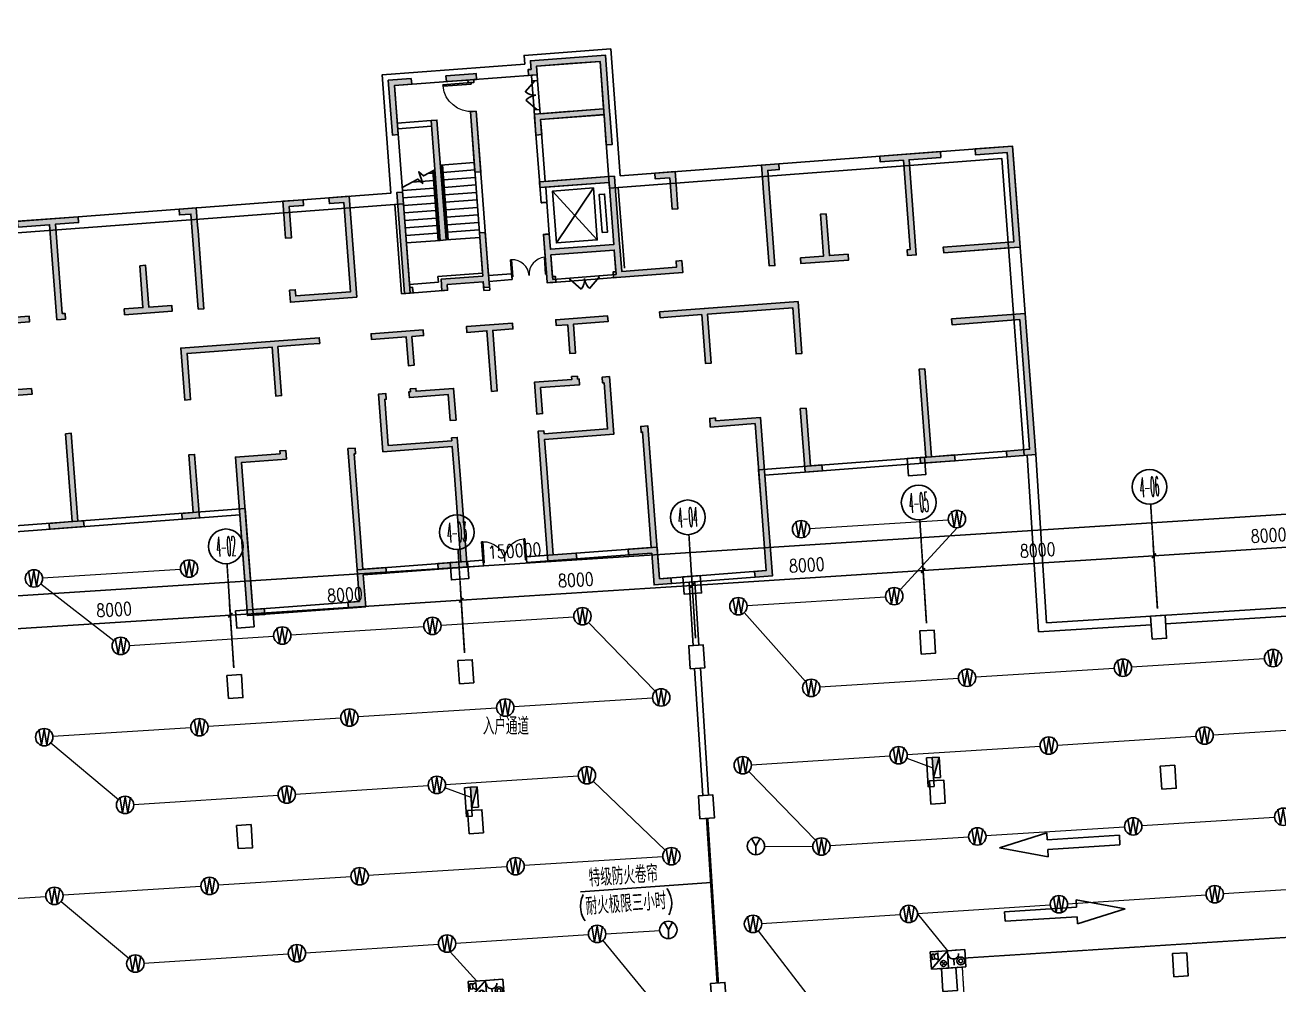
# Model space of a CAD drawing. Extents: x -781653 to 929899, y -292639 to -18670.
# Drawn here: x -137825 to -94473, y -136896 to -103695 of the extents above; entities that cross this region are included whole.
import ezdxf
from ezdxf.enums import TextEntityAlignment as Align

# ---------------------------------------------------------------- set-up
doc = ezdxf.new("R2010")
doc.units = 0
doc.header["$LTSCALE"] = 10
doc.header["$MEASUREMENT"] = 0
for name, pattern in [('ACAD_ISO11W100', [33.5, 12, -3, 12, -3, 0.5, -3]), ('BORDER', [1.75, 0.5, -0.25, 0.5, -0.25, 0, -0.25]), ('CENTER', [2, 1.25, -0.25, 0.25, -0.25]), ('DASH', [0.35, 0.25, -0.1])]:
    doc.linetypes.add(name, pattern=pattern)
doc.layers.get('0').update_dxf_attribs({"linetype": 'CONTINUOUS'})
doc.layers.get('Defpoints').update_dxf_attribs({"linetype": 'CONTINUOUS'})
for name, color, linetype in [('AXIS', 3, 'CONTINUOUS'), ('AXIS_TEXT', 7, 'CONTINUOUS'), ('COLU', 1, 'CONTINUOUS'), ('DIM_SYMB', 3, 'CONTINUOUS'), ('DOTE', 8, 'CENTER'), ('HT-TEXT', 7, 'CONTINUOUS'), ('JPS-X', 1, 'BORDER'), ('JPS-XHS', 7, 'CONTINUOUS'), ('PUB_DIM', 3, 'CONTINUOUS'), ('Q', 7, 'CONTINUOUS'), ('Q-200填充', 252, 'CONTINUOUS'), ('RD-equip', 3, 'CONTINUOUS'), ('STAIR', 9, 'CONTINUOUS'), ('STAIRS', 9, 'CONTINUOUS'), ('TEXT', 7, 'CONTINUOUS'), ('wall', 8, 'CONTINUOUS'), ('WINDOW', 4, 'CONTINUOUS'), ('消防加墙', 2, 'CONTINUOUS'), ('结构墙', 7, 'CONTINUOUS'), ('行车方向', 4, 'CONTINUOUS'), ('行车线', 207, 'CONTINUOUS')]:
    doc.layers.add(name, color=color, linetype=linetype)
doc.layers.add('RD-line', color=2, linetype='CONTINUOUS', lineweight=0)
doc.layers.get('DOTE').off()
doc.styles.add('_TCH_AXIS', font='COMPLEX', dxfattribs={"bigfont": 'GBCBIG'})
doc.styles.add('COMPLEX', font='COMPLEX')
doc.styles.add('DIM_FONT', font='SIMPLEX', dxfattribs={"width": 0.8, "bigfont": 'HZTXT'})
doc.styles.add('FS1', font='txt4', dxfattribs={"width": 0.8, "bigfont": 'fstxt'})
doc.styles.add('FS2', font='tjromans.shx', dxfattribs={"width": 0.8, "bigfont": 'tjhztxt.shx'})
doc.styles.get("Standard").update_dxf_attribs({"font": 'GBENOR', "bigfont": 'GBCBIG'})
doc.dimstyles.new('DIMN300', dxfattribs={"dimscale": 3, "dimtxt": 300, "dimasz": 100, "dimexe": 250, "dimexo": 300, "dimgap": 150, "dimtad": 1, "dimdec": 0, "dimzin": 0, "dimdsep": 46, "dimtxsty": 'DIM_FONT', "dimblk": 'ARCHTICK', "dimcen": 0.09, "dimclrt": 7, "dimazin": 2, "dimtfac": 1, "dimtdec": 0, "dimtix": 1, "dimtmove": 2, "dimatfit": 3, "dimfxl": 0, "dimtolj": 1, "dimtzin": 0, "dimarcsym": 0})

# ---------------------------------------------------------------- blocks, each defined once
blk = doc.blocks.new('A$C15C201CF')
at = {"color": 8, "extrusion": (0, 0, -1)}
for p, q in [((17525, 19255), (17525, 19305)), ((18500, 19305), (17525, 19305)), ((18500, 19255), (17525, 19255)), ((18500, 19305), (18500, 19255)), ((21400, 12255), (21754, 11901)), ((22400, 12255), (22046, 11901))]:
    blk.add_line(p, q, dxfattribs=at)
at = {"color": 8}
for p, q in [((20700, 19205), (20346, 18851)), ((20700, 18205), (20346, 18558)), ((19400, 12505), (19400, 13090)), ((19430, 13090), (19400, 13090)), ((19430, 12505), (19430, 13090)), ((20570, 12505), (20570, 13090)), ((20570, 13090), (20600, 13090)), ((20600, 12505), (20600, 13090)), ((19400, 12505), (19430, 12505)), ((20600, 12505), (20570, 12505))]:
    blk.add_line(p, q, dxfattribs=at)
at = {"color": 8, "lineweight": 13, "extrusion": (0, 0, -1)}
blk.add_arc((-18500, 19280), 975, 270, 358.5307, dxfattribs=at)
at = {"color": 8}
for centre, start, end in [((20700, 19205), 225, 270), ((20700, 18205), 90, 135)]:
    blk.add_arc(centre, 500, start, end, dxfattribs=at)
at = {"color": 8, "lineweight": 13}
for centre, start, end in [((19415, 12505), 0, 88.5307), ((20585, 12505), 91.4693, 180)]:
    blk.add_arc(centre, 585, start, end, dxfattribs=at)
at = {"color": 8, "extrusion": (0, 0, -1)}
for centre, start, end in [((-21400, 12255), 180, 225), ((-22400, 12255), 315, 0)]:
    blk.add_arc(centre, 500, start, end, dxfattribs=at)
at = {"layer": 'DIM_SYMB', "color": 8}
for points in [[(17835, 16545, 0, 0, 0), (17835, 14245, 80, 0, 0), (17835, 13945, 0, 0, 0)], [(16415, 13945, 0, 0, 0), (16415, 14945, 80, 0, 0), (16415, 15245, 0, 0, 0)]]:
    blk.add_lwpolyline(points, format="xyseb", dxfattribs=at)
blk.add_lwpolyline([(15850, 15863), (16412, 16117), (16568, 15957), (16462, 16370), (16617, 16210), (17025, 16394)], dxfattribs=at)
at = {"layer": 'STAIR', "color": 8}
for p, q in [((18400, 16545), (17225, 16545)), ((17255, 16545), (17255, 13945)), ((17295, 16545), (17295, 13945)), ((16484, 16285), (16545, 16285)), ((16782, 16285), (16955, 16285)), ((16955, 16363), (16955, 13945)), ((16995, 16381), (16995, 13945)), ((16995, 16285), (17025, 16285)), ((17255, 16285), (17225, 16285)), ((18400, 16285), (17295, 16285)), ((15850, 15765), (16955, 15765)), ((16207, 16025), (16955, 16025)), ((16995, 16025), (17025, 16025)), ((16995, 15765), (17025, 15765)), ((17255, 16025), (17225, 16025)), ((17255, 15765), (17225, 15765)), ((18400, 16025), (17295, 16025)), ((18400, 15765), (17295, 15765)), ((15850, 15505), (16955, 15505)), ((15850, 15245), (16955, 15245)), ((16995, 15505), (17025, 15505)), ((16995, 15245), (17025, 15245)), ((17255, 15505), (17225, 15505)), ((17255, 15245), (17225, 15245)), ((18400, 15505), (17295, 15505)), ((18400, 15245), (17295, 15245)), ((15850, 14985), (16955, 14985)), ((16995, 14985), (17025, 14985)), ((17255, 14985), (17225, 14985)), ((18400, 14985), (17295, 14985)), ((15850, 14725), (16955, 14725)), ((15850, 14465), (16955, 14465)), ((16995, 14725), (17025, 14725)), ((16995, 14465), (17025, 14465)), ((17255, 14725), (17225, 14725)), ((17255, 14465), (17225, 14465)), ((18400, 14725), (17295, 14725)), ((18400, 14465), (17295, 14465)), ((15850, 14205), (16955, 14205)), ((15850, 13945), (17025, 13945)), ((16995, 14205), (17025, 14205)), ((17255, 14205), (17225, 14205)), ((18400, 13945), (17225, 13945)), ((18400, 14205), (17295, 14205))]:
    blk.add_line(p, q, dxfattribs=at)
at = {"layer": 'STAIRS', "color": 8}
blk.add_line((20800, 14980), (20800, 13880), dxfattribs=at)
for points in [[(22442, 15355), (22442, 13555), (21026, 13555), (21026, 15355), (22442, 13555)], [(22628, 13795), (22628, 15115), (22814, 15115), (22814, 13795)]]:
    blk.add_lwpolyline(points, close=True, dxfattribs=at)
blk.add_lwpolyline([(21026, 15355), (22442, 15355), (21026, 13555)], dxfattribs=at)
at = {"layer": 'wall', "color": 8}
for p, q in [((18400, 19405), (18400, 19305)), ((18400, 19305), (18600, 19305)), ((18600, 19305), (18600, 19405)), ((20600, 19405), (20600, 19205)), ((20600, 19205), (20800, 19205)), ((20800, 19205), (20800, 19405)), ((18600, 18305), (18400, 18305)), ((18400, 18305), (18400, 12705)), ((18600, 12605), (18600, 18305)), ((17025, 18105), (15850, 18105)), ((17025, 17905), (15850, 17905)), ((17025, 18105), (17025, 13945)), ((17225, 18105), (17025, 18105)), ((17225, 18105), (17225, 13945)), ((20800, 18205), (20600, 18205)), ((20600, 18205), (20600, 17955)), ((20600, 17955), (20600, 15605)), ((20647, 18089), (20647, 18089)), ((20753, 17920), (20753, 17920)), ((20800, 18055), (20800, 18205)), ((20800, 18055), (23000, 18055)), ((20800, 17855), (23000, 17855)), ((20800, 17855), (20800, 15705)), ((20800, 15705), (23000, 15705)), ((15550, 15305), (15550, 12205)), ((15850, 15605), (15850, 12205)), ((20600, 15605), (20600, 14980)), ((20800, 15505), (23000, 15505)), ((20800, 14980), (20800, 15505)), ((23000, 15505), (23000, 13355)), ((23300, 15305), (23300, 13255)), ((20600, 14980), (20800, 14980)), ((17225, 13945), (17025, 13945)), ((20800, 13880), (20600, 13880)), ((20600, 13880), (20600, 13255)), ((20800, 13355), (20800, 13880)), ((20600, 13255), (20600, 12605)), ((20800, 13355), (23000, 13355)), ((20800, 13155), (23000, 13155)), ((20800, 13155), (20800, 12505)), ((23000, 13155), (23000, 12305)), ((23300, 13255), (23300, 12505)), ((16850, 12505), (16850, 12705)), ((16850, 12705), (18400, 12705)), ((19400, 12605), (18600, 12605)), ((19400, 12405), (19400, 12605)), ((20600, 12405), (20600, 12605)), ((15850, 12205), (15550, 12205)), ((15850, 12505), (16850, 12505)), ((15850, 12205), (17150, 12205)), ((17150, 12205), (17150, 12405)), ((17150, 12405), (18400, 12405)), ((18400, 12405), (18400, 12105)), ((18600, 12405), (18600, 12105)), ((18600, 12405), (19400, 12405)), ((20600, 12405), (20600, 12205)), ((20600, 12205), (21400, 12205)), ((20800, 12505), (20800, 12305)), ((21400, 12305), (20800, 12305)), ((21400, 12205), (21400, 12305)), ((23000, 12305), (22400, 12305)), ((22400, 12305), (22400, 12205)), ((22400, 12205), (23100, 12205)), ((36600, 12205), (34350, 12205)), ((18600, 12105), (18400, 12105))]:
    blk.add_line(p, q, dxfattribs=at)
blk.add_lwpolyline([(15650, 19605), (15650, 19605)], dxfattribs=at)
at = {"layer": 'WINDOW', "color": 8}
for p, q in [((20600, 18205), (20600, 19205)), ((20800, 19205), (20800, 18205)), ((21400, 12305), (22400, 12305)), ((22400, 12205), (21400, 12205))]:
    blk.add_line(p, q, dxfattribs=at)
at = {"layer": 'WINDOW', "color": 8, "linetype": 'DASH'}
for p, q in [((20800, 14980), (20600, 14980)), ((20600, 13880), (20800, 13880))]:
    blk.add_line(p, q, dxfattribs=at)
blk = doc.blocks.new('JG003')
at = {"layer": 'Q-200填充'}
h = blk.add_hatch(color=256, dxfattribs=at)
h.paths.add_polyline_path([(23000, -3300), (22900, -3300), (22900, -3500), (23000, -3500), (25300, -3500), (25300, -3085), (25100, -3085), (25100, -3300), (23200, -3300), (23200, -2450), (23200, -2350), (23200, -200), (23200, -200), (23200, 0), (23000, 0), (23000, 0), (20600, 0), (20600, -200), (23000, -200), (23000, -2350), (20800, -2350), (20800, -1825), (20600, -1825), (20600, -3300), (20600, -3300), (20600, -3500), (20700, -3500), (20800, -3500), (20900, -3500), (20900, -3300), (20800, -3300), (20800, -2550), (23000, -2550)])
h.paths.add_polyline_path([(17650, 3900), (17650, 3700), (18400, 3700), (18400, 3600), (18600, 3600), (18600, 3700), (18700, 3700), (18700, 3900), (18600, 3900)])
h.paths.add_polyline_path([(20800, 4000), (20800, 3700), (20600, 3700), (20500, 3700), (20500, 3900), (20600, 3900), (20600, 4000), (20600, 4000), (20600, 4200), (23200, 4200), (23200, 2250), (23200, 2150), (23200, 1100), (23000, 1100), (23000, 2150), (20800, 2150), (20800, 1625), (20600, 1625), (20600, 2350), (21750, 2350), (21950, 2350), (21950, 2350), (23000, 2350), (23000, 4000), (21950, 4000)])
h.paths.add_polyline_path([(25950, -4800), (29200, -4800), (29200, -6600), (29000, -6600), (29000, -5000), (26050, -5000), (26050, -6700), (25850, -6700), (25850, -5000), (24800, -5000), (24400, -5000), (24400, -4800)])
h.paths.add_polyline_path([(21200, -5000), (20800, -5000), (20800, -4800), (22600, -4800), (22600, -5000), (21400, -5000), (21400, -6000), (21200, -6000)])
h.paths.add_polyline_path([(11050, -4800), (7800, -4800), (7800, -6600), (8000, -6600), (8000, -5000), (10950, -5000), (10950, -6700), (11150, -6700), (11150, -5000), (12200, -5000), (12600, -5000), (12600, -4800)])
h.paths.add_polyline_path([(9600, -11800), (9600, -14000), (10000, -14000), (10000, -14200), (9400, -14200), (9400, -11800), (9400, -8700), (10950, -8700), (10950, -8600), (11150, -8600), (11150, -8900), (9600, -8900)])
h.paths.add_polyline_path([(13300, -14000), (12900, -14000), (12900, -14200), (13500, -14200), (13500, -13100), (14300, -13100), (14300, -12900), (13500, -12900), (13500, -11800), (13500, -8900), (13550, -8900), (13550, -8700), (13300, -8700), (13300, -11800)])
h.paths.add_polyline_path([(16900, -12900), (16100, -12900), (16100, -13100), (17100, -13100), (17100, -9900), (17100, -8600), (16900, -8600), (16900, -8700), (14700, -8700), (14700, -7100), (14750, -7100), (14750, -6900), (14500, -6900), (14500, -8900), (16900, -8900), (16900, -9900)])
h.paths.add_polyline_path([(27400, -11800), (27400, -14000), (27000, -14000), (27000, -14200), (27600, -14200), (27600, -11800), (27600, -8700), (26050, -8700), (26050, -8600), (25850, -8600), (25850, -8900), (27400, -8900)])
h.paths.add_polyline_path([(34450, -5800), (34450, -6000), (36800, -6000), (36800, -10500), (36000, -10500), (36000, -10700), (37000, -10700), (37000, -5800)])
h.paths.add_polyline_path([(35700, 0), (35700, -200), (36800, -200), (36800, -1650), (36800, -3300), (34350, -3300), (34350, -3500), (36800, -3500), (37000, -3500), (37000, -1650), (37000, 0)])
h.paths.add_polyline_path([(2550, -5800), (2550, -6000), (200, -6000), (200, -10500), (1000, -10500), (1000, -10700), (0, -10700), (0, -5800)])
h.paths.add_polyline_path([(17150, -3300), (17150, -3500), (16950, -3500), (16950, -3100), (18400, -3100), (18400, -1600), (18600, -1600), (18600, -3500), (18400, -3500), (18400, -3300)])
h.paths.add_polyline_path([(17025, 2400), (17225, 2400), (17225, -1760), (17025, -1760)])
h.paths.add_polyline_path([(2500, 0), (2500, -200), (3600, -200), (3600, -3500), (3900, -3500), (3900, -3300), (3800, -3300), (3800, -200), (4600, -200), (4600, 0)])
h.paths.add_polyline_path([(3600, -7450), (3800, -7450), (3800, -10500), (4000, -10500), (4000, -10700), (2800, -10700), (2800, -10500), (3600, -10500)])
h.paths.add_polyline_path([(34500, 0), (34500, -200), (33400, -200), (33400, -3500), (33100, -3500), (33100, -3300), (33200, -3300), (33200, -200), (32400, -200), (32400, 0)])
h.paths.add_polyline_path([(33400, -7450), (33200, -7450), (33200, -10500), (33000, -10500), (33000, -10700), (34200, -10700), (34200, -10500), (33400, -10500)])
h.paths.add_polyline_path([(6600, -1850), (6800, -1850), (6800, -3300), (7600, -3300), (7600, -3500), (5950, -3500), (5950, -3300), (6600, -3300)])
h.paths.add_polyline_path([(8100, 0), (8700, 0), (8700, -600), (8700, -800), (8700, -3500), (8500, -3500), (8500, -200), (8100, -200)])
h.paths.add_polyline_path([(11700, -600), (11700, -600), (11700, 0), (12400, 0), (12400, -200), (11900, -200), (11900, -1285), (11700, -1285), (11700, -800)], flags=17)
h.paths.add_polyline_path([(13300, 0), (14000, 0), (14000, -3500), (11700, -3500), (11700, -3085), (11900, -3085), (11900, -3300), (13800, -3300), (13800, -200), (13300, -200)])
h.paths.add_polyline_path([(7800, -10500), (7400, -10500), (7400, -10700), (8000, -10700), (8000, -8500), (7800, -8500)])
h.paths.add_polyline_path([(15800, -5000), (16200, -5000), (16200, -4800), (14400, -4800), (14400, -5000), (15600, -5000), (15600, -6000), (15800, -6000)])
h.paths.add_polyline_path([(15600, -6800), (15800, -6800), (15800, -6900), (17100, -6900), (17100, -8000), (16900, -8000), (16900, -7100), (15550, -7100), (15550, -6900), (15600, -6900)])
h.paths.add_polyline_path([(30400, -1850), (30200, -1850), (30200, -3300), (29400, -3300), (29400, -3500), (31050, -3500), (31050, -3300), (30400, -3300)])
h.paths.add_polyline_path([(28900, 0), (28300, 0), (28300, -600), (28300, -800), (28300, -3500), (28500, -3500), (28500, -200), (28900, -200)])
h.paths.add_polyline_path([(25300, -600), (25300, 0), (24600, 0), (24600, -200), (25100, -200), (25100, -1285), (25300, -1285), (25300, -800)], flags=17)
h.paths.add_polyline_path([(29200, -10500), (29600, -10500), (29600, -10700), (29000, -10700), (29000, -8500), (29200, -8500)])
h.paths.add_polyline_path([(23700, -14000), (24100, -14000), (24100, -14200), (23500, -14200), (23500, -13100), (22700, -13100), (22700, -12900), (23500, -12900), (23500, -11800), (23500, -8900), (23450, -8900), (23450, -8700), (23700, -8700), (23700, -11800)])
h.paths.add_polyline_path([(20100, -12900), (20900, -12900), (20900, -13100), (19900, -13100), (19900, -9900), (19900, -8600), (20100, -8600), (20100, -8700), (22300, -8700), (22300, -7100), (22250, -7100), (22250, -6900), (22500, -6900), (22500, -8900), (20100, -8900), (20100, -9900)])
h.paths.add_polyline_path([(21400, -6800), (21200, -6800), (21200, -6900), (19900, -6900), (19900, -8000), (20100, -8000), (20100, -7100), (21450, -7100), (21450, -6900), (21400, -6900)])
h.paths.add_polyline_path([(18400, -7100), (18600, -7100), (18600, -5000), (19300, -5000), (19300, -4800), (17700, -4800), (17700, -5000), (18400, -5000)])
h.paths.add_polyline_path([(16450, 3900), (15650, 3900), (15650, 2000), (15850, 2000), (15850, 3700), (16450, 3700)])
h.paths.add_polyline_path([(15950, -3300), (15850, -3300), (15850, -102), (15850, 0), (15650, 0), (15650, -3500), (15950, -3500)])
h.paths.add_polyline_path([(18600, 500), (18600, 2600), (18400, 2600), (18400, 500)])
h.paths.add_polyline_path([(1300, 0), (1300, -200), (200, -200), (200, -1650), (200, -3300), (2650, -3300), (2650, -3500), (200, -3500), (0, -3500), (0, -1650), (0, 0)])
at = {"layer": 'Q'}
for points in [[(20800, 4000), (20800, 3700), (20600, 3700), (20500, 3700), (20500, 3900), (20600, 3900), (20600, 4000), (20600, 4000), (20600, 4200), (23200, 4200), (23200, 2250), (23200, 2150), (23200, 1100), (23000, 1100), (23000, 2150), (20800, 2150), (20800, 1625), (20600, 1625), (20600, 2350), (21750, 2350), (21750, 2350), (21950, 2350), (21950, 2350), (23000, 2350), (23000, 4000), (21950, 4000), (21950, 4000), (20800, 4000)], [(16450, 3900), (15650, 3900), (15650, 2000), (15850, 2000), (15850, 3700), (16450, 3700), (16450, 3900)], [(15850, 3700), (15850, 3700)], [(15850, 3700), (15850, 3700)], [(18600, 500), (18600, 500), (18600, 2600), (18400, 2600), (18400, 500), (18600, 500), (18600, 500)], [(1300, 0), (1300, -200), (200, -200), (200, -1650), (200, -3300), (2650, -3300), (2650, -3500), (200, -3500), (200, -3500), (0, -3500), (0, -1650), (0, 0), (1300, 0)], [(15950, -3300), (15850, -3300), (15850, -102), (15850, 0), (15650, 0), (15650, -3500), (15950, -3500), (15950, -3300)], [(23000, -3300), (22900, -3300), (22900, -3500), (23000, -3500), (25300, -3500), (25300, -3085), (25100, -3085), (25100, -3300), (23200, -3300), (23200, -2450), (23200, -2350), (23200, -200), (23200, -200), (23200, -200), (23200, 0), (23000, 0), (23000, 0), (20600, 0), (20600, -200), (23000, -200), (23000, -2350), (20800, -2350), (20800, -1825), (20600, -1825), (20600, -3300), (20600, -3300), (20600, -3500), (20700, -3500), (20800, -3500), (20900, -3500), (20900, -3300), (20800, -3300), (20800, -2550), (23000, -2550), (23000, -3300)], [(35700, 0), (35700, -200), (36800, -200), (36800, -1650), (36800, -3300), (34350, -3300), (34350, -3500), (36800, -3500), (36800, -3500), (37000, -3500), (37000, -1650), (37000, 0), (35700, 0)], [(2500, 0), (2500, -200), (3600, -200), (3600, -3500), (3900, -3500), (3900, -3300), (3800, -3300), (3800, -200), (4600, -200), (4600, 0), (2500, 0)], [(8100, 0), (8700, 0), (8700, -600), (8700, -600), (8700, -800), (8700, -800), (8700, -3500), (8500, -3500), (8500, -200), (8100, -200), (8100, 0)], [(13300, 0), (14000, 0), (14000, -3500), (11700, -3500), (11700, -3085), (11900, -3085), (11900, -3300), (13800, -3300), (13800, -200), (13300, -200), (13300, 0)], [(11700, -600), (11700, -600), (11700, 0), (12400, 0), (12400, -200), (11900, -200), (11900, -1285), (11700, -1285), (11700, -800), (11700, -800), (11700, -600)], [(25300, -600), (25300, -600), (25300, 0), (24600, 0), (24600, -200), (25100, -200), (25100, -1285), (25300, -1285), (25300, -800), (25300, -800), (25300, -600)], [(28900, 0), (28300, 0), (28300, -600), (28300, -600), (28300, -800), (28300, -800), (28300, -3500), (28500, -3500), (28500, -200), (28900, -200), (28900, 0)], [(34500, 0), (34500, -200), (33400, -200), (33400, -3500), (33100, -3500), (33100, -3300), (33200, -3300), (33200, -200), (32400, -200), (32400, 0), (34500, 0)], [(17150, -3300), (17150, -3500), (16950, -3500), (16950, -3100), (18400, -3100), (18400, -1600), (18600, -1600), (18600, -3500), (18400, -3500), (18400, -3300), (17150, -3300)], [(6600, -1850), (6800, -1850), (6800, -3300), (7600, -3300), (7600, -3500), (5950, -3500), (5950, -3300), (6600, -3300), (6600, -1850)], [(30400, -1850), (30200, -1850), (30200, -3300), (29400, -3300), (29400, -3500), (31050, -3500), (31050, -3300), (30400, -3300), (30400, -1850)], [(11050, -4800), (7800, -4800), (7800, -6600), (8000, -6600), (8000, -5000), (10950, -5000), (10950, -6700), (11150, -6700), (11150, -5000), (12200, -5000), (12600, -5000), (12600, -4800), (11050, -4800), (11050, -4800)], [(15800, -5000), (16200, -5000), (16200, -4800), (14400, -4800), (14400, -5000), (15600, -5000), (15600, -6000), (15800, -6000), (15800, -5000)], [(18400, -7100), (18600, -7100), (18600, -5000), (19300, -5000), (19300, -4800), (17700, -4800), (17700, -5000), (18400, -5000), (18400, -7100)], [(21200, -5000), (20800, -5000), (20800, -4800), (22600, -4800), (22600, -5000), (21400, -5000), (21400, -6000), (21200, -6000), (21200, -5000)], [(25950, -4800), (29200, -4800), (29200, -6600), (29000, -6600), (29000, -5000), (26050, -5000), (26050, -6700), (25850, -6700), (25850, -5000), (24800, -5000), (24400, -5000), (24400, -4800), (25950, -4800), (25950, -4800)], [(2550, -5800), (2550, -6000), (200, -6000), (200, -10500), (1000, -10500), (1000, -10700), (0, -10700), (0, -5800), (2550, -5800)], [(34450, -5800), (34450, -6000), (36800, -6000), (36800, -10500), (36000, -10500), (36000, -10700), (37000, -10700), (37000, -5800), (34450, -5800)], [(16900, -12900), (16100, -12900), (16100, -13100), (17100, -13100), (17100, -9900), (17100, -8600), (16900, -8600), (16900, -8700), (14700, -8700), (14700, -7100), (14750, -7100), (14750, -6900), (14500, -6900), (14500, -8900), (16900, -8900), (16900, -9900), (16900, -12900)], [(15600, -6800), (15800, -6800), (15800, -6900), (17100, -6900), (17100, -8000), (16900, -8000), (16900, -7100), (15550, -7100), (15550, -6900), (15600, -6900), (15600, -6800)], [(21400, -6800), (21200, -6800), (21200, -6900), (19900, -6900), (19900, -8000), (20100, -8000), (20100, -7100), (21450, -7100), (21450, -6900), (21400, -6900), (21400, -6800)], [(20100, -12900), (20900, -12900), (20900, -13100), (19900, -13100), (19900, -9900), (19900, -8600), (20100, -8600), (20100, -8700), (22300, -8700), (22300, -7100), (22250, -7100), (22250, -6900), (22500, -6900), (22500, -8900), (20100, -8900), (20100, -9900), (20100, -12900)], [(3600, -7450), (3800, -7450), (3800, -10500), (4000, -10500), (4000, -10700), (2800, -10700), (2800, -10500), (3600, -10500), (3600, -7450)], [(33400, -7450), (33200, -7450), (33200, -10500), (33000, -10500), (33000, -10700), (34200, -10700), (34200, -10500), (33400, -10500), (33400, -7450)], [(7800, -10500), (7400, -10500), (7400, -10700), (8000, -10700), (8000, -8500), (7800, -8500), (7800, -10500)], [(29200, -10500), (29600, -10500), (29600, -10700), (29000, -10700), (29000, -8500), (29200, -8500), (29200, -10500)]]:
    blk.add_lwpolyline(points, dxfattribs=at)
for points in [[(17650, 3900), (17650, 3700), (18400, 3700), (18400, 3600), (18600, 3600), (18600, 3700), (18700, 3700), (18700, 3900), (18600, 3900)], [(17025, 2400), (17225, 2400), (17225, -1760), (17025, -1760)], [(9600, -11800), (9600, -14000), (10000, -14000), (10000, -14200), (9400, -14200), (9400, -11800), (9400, -8700), (10950, -8700), (10950, -8600), (11150, -8600), (11150, -8900), (9600, -8900)], [(27400, -11800), (27400, -14000), (27000, -14000), (27000, -14200), (27600, -14200), (27600, -11800), (27600, -8700), (26050, -8700), (26050, -8600), (25850, -8600), (25850, -8900), (27400, -8900)], [(13300, -14000), (12900, -14000), (12900, -14200), (13500, -14200), (13500, -13100), (14300, -13100), (14300, -12900), (13500, -12900), (13500, -11800), (13500, -8900), (13550, -8900), (13550, -8700), (13300, -8700), (13300, -11800)], [(23700, -14000), (24100, -14000), (24100, -14200), (23500, -14200), (23500, -13100), (22700, -13100), (22700, -12900), (23500, -12900), (23500, -11800), (23500, -8900), (23450, -8900), (23450, -8700), (23700, -8700), (23700, -11800)]]:
    blk.add_lwpolyline(points, close=True, dxfattribs=at)
blk = doc.blocks.new('$DorLib2D$00000002')
for p, q in [((-0.5, 0), (-0.5, 0.4875)), ((-0.475, 0.4875), (-0.5, 0.4875)), ((-0.475, 0), (-0.475, 0.4875)), ((0.475, 0), (0.475, 0.4875)), ((0.475, 0.4875), (0.5, 0.4875)), ((0.5, 0), (0.5, 0.4875)), ((-0.5, 0), (-0.475, 0)), ((0.5, 0), (0.475, 0))]:
    blk.add_line(p, q)
at = {"lineweight": 13}
for centre, start, end in [((-0.4875, 0), 0, 88.53072), ((0.4875, 0), 91.46928, 180)]:
    blk.add_arc(centre, 0.4875, start, end, dxfattribs=at)
blk = doc.blocks.new('A$C1C157CE4')
at = {"layer": '行车线', "linetype": 'DASH', "ltscale": 3000}
for points in [[(4167, 2967), (1667, 2967), (1667, 3217), (0, 2800), (1667, 2383), (1667, 2633), (4167, 2633)], [(2531, 833), (2531, 583), (31, 583), (31, 250), (2531, 250), (2531, 0), (4198, 417)]]:
    blk.add_lwpolyline(points, close=True, dxfattribs=at)
blk = doc.blocks.new('A$C7EC620A8')
at = {"layer": 'COLU'}
for points in [[(241967, 101244), (242565, 101290), (242610, 100691), (242012, 100646)], [(226165, 97643), (226763, 97688), (226809, 97090), (226210, 97045)], [(234214, 97148), (234812, 97194), (234857, 96595), (234259, 96550)], [(218743, 95979), (219342, 96024), (219387, 95426), (218788, 95381)], [(250435, 94996), (250934, 95028), (250883, 95826), (250384, 95794), (250435, 94996)], [(242452, 94482), (242951, 94514), (242899, 95312), (242400, 95280), (242452, 94482)], [(234468, 93968), (234967, 94000), (234916, 94799), (234417, 94767), (234468, 93968)], [(226485, 93455), (226984, 93487), (226932, 94285), (226433, 94253), (226485, 93455)], [(218501, 92941), (219000, 92973), (218949, 93772), (218450, 93739), (218501, 92941)], [(250769, 89806), (251268, 89839), (251217, 90637), (250718, 90605), (250769, 89806)], [(242786, 89293), (243285, 89325), (243233, 90123), (242734, 90091), (242786, 89293)], [(234802, 88779), (235301, 88811), (235250, 89610), (234751, 89577), (234802, 88779)], [(226819, 88265), (227318, 88298), (227266, 89096), (226767, 89064), (226819, 88265)], [(218835, 87752), (219334, 87784), (219283, 88582), (218784, 88550), (218835, 87752)], [(251186, 83320), (251685, 83352), (251634, 84150), (251135, 84118), (251186, 83320)], [(243203, 82806), (243702, 82838), (243651, 83637), (243152, 83605), (243203, 82806)], [(235219, 82293), (235718, 82325), (235667, 83123), (235168, 83091), (235219, 82293)]]:
    blk.add_lwpolyline(points, close=True, dxfattribs=at)
at = {"layer": '结构墙', "linetype": 'ByBlock'}
for p, q in [((246116, 101357), (246509, 95244)), ((246415, 101380), (246789, 95563)), ((260165, 96423), (246789, 95563)), ((258387, 96008), (250902, 95527)), ((250403, 95495), (246509, 95244))]:
    blk.add_line(p, q, dxfattribs=at)
at = {"layer": '结构墙'}
for points in [[(208714, 109261), (224120, 110425), (223811, 114514), (228747, 114887), (228747, 114887), (228724, 115186), (231716, 115412), (232047, 111025), (245608, 112050), (246415, 101380)], [(208744, 108862), (224549, 110057), (224240, 114145), (229176, 114518), (229153, 114817), (231347, 114983), (231678, 110596), (245240, 111621), (246016, 101350)]]:
    blk.add_lwpolyline(points, dxfattribs=at)
blk = doc.blocks.new('_AXISO')
blk.add_circle((0, 0), 0.5)
at = {"layer": 'AXIS_TEXT', "style": 'COMPLEX', "width": 1.041667}
blk.add_attdef('A', text='', height=0.56, dxfattribs=at).set_placement((-0.25, -0.28), (0.25, -0.28), align=Align.FIT)
blk = doc.blocks.new('_ArchTick')
at = {"color": 0, "linetype": 'ByBlock', "const_width": 0.4}
blk.add_lwpolyline([(-0.5, -0.5), (0.5, 0.5)], dxfattribs=at)
blk = doc.blocks.new('*D198')
at = {"layer": 'Defpoints', "color": 0}
for p in [(258523, 105263), (258669, 102991), (250685, 102478)]:
    blk.add_point(p, dxfattribs=at)
at = {"layer": 'PUB_DIM', "color": 0, "lineweight": -2}
for p, q in [((258640, 103440), (258498, 105637)), ((250656, 102927), (250515, 105124)), ((250539, 104749), (258523, 105263))]:
    blk.add_line(p, q, dxfattribs=at)
at = {"layer": 'PUB_DIM', "color": 0, "lineweight": -2, "xscale": 150, "yscale": 150, "zscale": 150}
for p, rotation in [((258523, 105263), 3.681321670432742), ((250539, 104749), 183.6813216704328)]:
    blk.add_blockref('_ArchTick', p, dxfattribs=dict(at, rotation=rotation))
at = {"layer": 'PUB_DIM', "color": 7, "insert": (254502, 105455), "char_height": 450, "attachment_point": 5, "rotation": 3.6813, "style": 'DIM_FONT'}
blk.add_mtext('\\A1;8000', dxfattribs=at)
blk = doc.blocks.new('*D199')
at = {"layer": 'Defpoints', "color": 0}
for p in [(250539, 104749), (250685, 102478), (242702, 101964)]:
    blk.add_point(p, dxfattribs=at)
at = {"layer": 'PUB_DIM', "color": 0, "lineweight": -2}
for p, q in [((250656, 102927), (250515, 105124)), ((242673, 102413), (242531, 104610)), ((242556, 104236), (250539, 104749))]:
    blk.add_line(p, q, dxfattribs=at)
at = {"layer": 'PUB_DIM', "color": 0, "lineweight": -2, "xscale": 150, "yscale": 150, "zscale": 150}
for p, rotation in [((250539, 104749), 3.681321670431991), ((242556, 104236), 183.681321670432)]:
    blk.add_blockref('_ArchTick', p, dxfattribs=dict(at, rotation=rotation))
at = {"layer": 'PUB_DIM', "color": 7, "insert": (246518, 104942), "char_height": 450, "attachment_point": 5, "rotation": 3.6813, "style": 'DIM_FONT'}
blk.add_mtext('\\A1;8000', dxfattribs=at)
blk = doc.blocks.new('*D200')
at = {"layer": 'Defpoints', "color": 0}
for p in [(242556, 104236), (242702, 101964), (234718, 101450)]:
    blk.add_point(p, dxfattribs=at)
at = {"layer": 'PUB_DIM', "color": 0, "lineweight": -2}
for p, q in [((242673, 102413), (242531, 104610)), ((234689, 101899), (234548, 104096)), ((234572, 103722), (242556, 104236))]:
    blk.add_line(p, q, dxfattribs=at)
at = {"layer": 'PUB_DIM', "color": 0, "lineweight": -2, "xscale": 150, "yscale": 150, "zscale": 150}
for p, rotation in [((242556, 104236), 3.681321670433098), ((234572, 103722), 183.6813216704331)]:
    blk.add_blockref('_ArchTick', p, dxfattribs=dict(at, rotation=rotation))
at = {"layer": 'PUB_DIM', "color": 7, "insert": (238535, 104428), "char_height": 450, "attachment_point": 5, "rotation": 3.6813, "style": 'DIM_FONT'}
blk.add_mtext('\\A1;8000', dxfattribs=at)
blk = doc.blocks.new('*D201')
at = {"layer": 'Defpoints', "color": 0}
for p in [(234572, 103722), (234718, 101450), (226735, 100937)]:
    blk.add_point(p, dxfattribs=at)
at = {"layer": 'PUB_DIM', "color": 0, "lineweight": -2}
for p, q in [((234689, 101899), (234548, 104096)), ((226589, 103209), (234572, 103722)), ((226706, 101386), (226565, 103583))]:
    blk.add_line(p, q, dxfattribs=at)
at = {"layer": 'PUB_DIM', "color": 0, "lineweight": -2, "xscale": 150, "yscale": 150, "zscale": 150}
for p, rotation in [((234572, 103722), 3.681321670431965), ((226589, 103209), 183.681321670432)]:
    blk.add_blockref('_ArchTick', p, dxfattribs=dict(at, rotation=rotation))
at = {"layer": 'PUB_DIM', "color": 7, "insert": (230551, 103914), "char_height": 450, "attachment_point": 5, "rotation": 3.6813, "style": 'DIM_FONT'}
blk.add_mtext('\\A1;8000', dxfattribs=at)
blk = doc.blocks.new('*D202')
at = {"layer": 'Defpoints', "color": 0}
for p in [(226589, 103209), (226735, 100937), (218751, 100423)]:
    blk.add_point(p, dxfattribs=at)
at = {"layer": 'PUB_DIM', "color": 0, "lineweight": -2}
for p, q in [((218605, 102695), (226589, 103209)), ((226706, 101386), (226565, 103583)), ((218722, 100872), (218581, 103069))]:
    blk.add_line(p, q, dxfattribs=at)
at = {"layer": 'PUB_DIM', "color": 0, "lineweight": -2, "xscale": 150, "yscale": 150, "zscale": 150}
for p, rotation in [((226589, 103209), 3.68132167043339), ((218605, 102695), 183.6813216704334)]:
    blk.add_blockref('_ArchTick', p, dxfattribs=dict(at, rotation=rotation))
at = {"layer": 'PUB_DIM', "color": 7, "insert": (222568, 103401), "char_height": 450, "attachment_point": 5, "rotation": 3.6813, "style": 'DIM_FONT'}
blk.add_mtext('\\A1;8000', dxfattribs=at)
blk = doc.blocks.new('*D203')
at = {"layer": 'Defpoints', "color": 0}
for p in [(218605, 102695), (218751, 100423), (210768, 99909)]:
    blk.add_point(p, dxfattribs=at)
at = {"layer": 'PUB_DIM', "color": 0, "lineweight": -2}
for p, q in [((218722, 100872), (218581, 103069)), ((210739, 100358), (210598, 102555)), ((210622, 102181), (218605, 102695))]:
    blk.add_line(p, q, dxfattribs=at)
at = {"layer": 'PUB_DIM', "color": 0, "lineweight": -2, "xscale": 150, "yscale": 150, "zscale": 150}
for p, rotation in [((218605, 102695), 3.681321670432449), ((210622, 102181), 183.6813216704325)]:
    blk.add_blockref('_ArchTick', p, dxfattribs=dict(at, rotation=rotation))
at = {"layer": 'PUB_DIM', "color": 7, "insert": (214584, 102887), "char_height": 450, "attachment_point": 5, "rotation": 3.6813, "style": 'DIM_FONT'}
blk.add_mtext('\\A1;8000', dxfattribs=at)
blk = doc.blocks.new('*D278')
at = {"layer": 'Defpoints', "color": 0}
for p in [(296371, 108841), (296590, 105431), (146900, 95800)]:
    blk.add_point(p, dxfattribs=at)
at = {"layer": 'PUB_DIM', "color": 0, "lineweight": -2}
for p, q in [((146680, 99210), (296371, 108841)), ((296561, 105880), (296347, 109215)), ((146871, 96249), (146656, 99584))]:
    blk.add_line(p, q, dxfattribs=at)
at = {"layer": 'PUB_DIM', "color": 0, "lineweight": -2, "xscale": 150, "yscale": 150, "zscale": 150}
for p, rotation in [((296371, 108841), 3.681321670432589), ((146680, 99210), 183.6813216704326)]:
    blk.add_blockref('_ArchTick', p, dxfattribs=dict(at, rotation=rotation))
at = {"layer": 'PUB_DIM', "color": 7, "insert": (228434, 104921), "char_height": 450, "attachment_point": 5, "rotation": 3.6813, "style": 'DIM_FONT'}
blk.add_mtext('\\A1;150000', dxfattribs=at)
blk = doc.blocks.new('yy')
at = {"layer": 'RD-equip'}
blk.add_circle((0, 0), 200, dxfattribs=at)
at = {"layer": 'RD-equip', "color": 4, "style": 'FS1', "width": 0.8}
blk.add_attdef('Y', text='', height=360, dxfattribs=at).set_placement((0, 0), align=Align.MIDDLE)
blk = doc.blocks.new('$equip$00001630')
for p, q in [((-0.5, 0), (-0.5, -1)), ((0.5, 0), (-0.5, 0)), ((0.5, -1), (0.5, 0)), ((-0.169, -0.5), (-0.169, -0.85)), ((-0.5, -1), (0.5, -1))]:
    blk.add_line(p, q)
for radius in [0.226, 0.113]:
    blk.add_circle((0.227, -0.64), radius)
blk.add_arc((-0.169, -0.2), 0.3, 180, 0)
for p in [(0, 0), (-0.5, -0.5), (0.5, -0.5), (0, -1)]:
    blk.add_point(p)
at = {"flags": 9}
blk.add_attdef('A', (0, 0), '', height=0.00002, dxfattribs=at)
blk.add_attdef('B', text='', height=0.4, dxfattribs=at).set_placement((0.884, -0.7), align=Align.MIDDLE_CENTER)
blk = doc.blocks.new('$equip$00001636')
for p, q in [((0.5, 0), (-0.5, 0)), ((0.5, 0), (-0.5, -1)), ((-0.5, 0), (-0.5, -1)), ((0.5, -1), (0.5, 0)), ((-0.417, -0.135, 0), (-0.417, -0.435, 0)), ((-0.269, -0.135, 0), (-0.417, -0.135, 0)), ((-0.417, -0.435, 0), (-0.269, -0.435, 0)), ((-0.269, -0.185, 0), (-0.069, -0.085, 0)), ((-0.269, -0.435, 0), (-0.269, -0.135, 0)), ((-0.069, -0.485, 0), (-0.269, -0.385, 0)), ((-0.069, -0.085, 0), (-0.069, -0.485, 0)), ((0.105, -0.602), (0.344, -0.841)), ((0.105, -0.841), (0.344, -0.602)), ((-0.5, -1), (0.5, -1))]:
    blk.add_line(p, q)
blk.add_circle((0.225, -0.722), 0.169)
for p in [(0, 0), (-0.5, -0.5), (0.5, -0.5), (0, -1)]:
    blk.add_point(p)
at = {"flags": 9}
blk.add_attdef('A', (0, 0), '', height=0.00002, dxfattribs=at)
blk.add_attdef('B', text='', height=0.4, dxfattribs=at).set_placement((0.884, -0.7), align=Align.MIDDLE_CENTER)
blk = doc.blocks.new('sdfgsdgsdgdsg')
at = {"layer": 'RD-equip', "xscale": 600, "yscale": 600, "zscale": 600, "rotation": 359.9999999999889}
for name, p in [('$equip$00001636', (-300, 600)), ('$equip$00001630', (300, 600))]:
    blk.add_blockref(name, p, dxfattribs=at)
blk = doc.blocks.new('DXHS')
at = {"layer": 'JPS-XHS'}
blk.add_hatch(color=256, dxfattribs=at).paths.add_polyline_path([(-350, 240), (-350, 0), (350, 0)])
at = {"layer": 'JPS-XHS', "linetype": 'Continuous'}
for p, q in [((-350, 240), (-350, 0)), ((-350, 240), (350, 240)), ((-350, 0), (350, 0)), ((350, 240), (350, 0))]:
    blk.add_line(p, q, dxfattribs=at)
at = {"layer": 'JPS-XHS'}
blk.add_line((-350, 240), (350, 0), dxfattribs=at)
blk = doc.blocks.new('A$C447C5B7F')
at = {"layer": 'AXIS', "linetype": 'ByBlock'}
for p, q in [((250654.6, 102953.2), (250424.3, 106532.5)), ((242672.9, 102413), (242442.6, 105992.3)), ((234689.4, 101899.3), (234459.1, 105478.6)), ((226705.9, 101385.7), (226475.6, 104965)), ((218720.8, 100895.7), (218490.6, 104475.1))]:
    blk.add_line(p, q, dxfattribs=at)
ref = blk.add_blockref('_AXISO', (250385.8, 107131.3), dxfattribs=dict(at, xscale=1200, yscale=1200, zscale=1200))
ref.add_attrib('A', '4-06', dxfattribs={"layer": 'AXIS_TEXT', "linetype": 'ByBlock', "height": 678.82, "rotation": 3.68132, "style": '_TCH_AXIS', "width": 0.259259}).set_placement((250068.9, 106770.8), (250746.3, 106814.3), align=Align.FIT)
ref = blk.add_blockref('_AXISO', (242404, 106591), dxfattribs=dict(at, xscale=1200, yscale=1200, zscale=1200))
ref.add_attrib('A', '4-05', dxfattribs={"layer": 'AXIS_TEXT', "linetype": 'ByBlock', "height": 678.82, "rotation": 3.68132, "style": '_TCH_AXIS', "width": 0.259259}).set_placement((242087.1, 106230.5), (242764.5, 106274.1), align=Align.FIT)
ref = blk.add_blockref('_AXISO', (234420.5, 106077.4), dxfattribs=dict(at, xscale=1200, yscale=1200, zscale=1200))
ref.add_attrib('A', '4-04', dxfattribs={"layer": 'AXIS_TEXT', "linetype": 'ByBlock', "height": 678.82, "rotation": 3.68132, "style": '_TCH_AXIS', "width": 0.253012}).set_placement((234103.6, 105716.9), (234781, 105760.5), align=Align.FIT)
ref = blk.add_blockref('_AXISO', (226437.1, 105563.7), dxfattribs=dict(at, xscale=1200, yscale=1200, zscale=1200))
ref.add_attrib('A', '4-03', dxfattribs={"layer": 'AXIS_TEXT', "linetype": 'ByBlock', "height": 678.82, "rotation": 3.68132, "style": '_TCH_AXIS', "width": 0.259259}).set_placement((226120.1, 105203.2), (226797.6, 105246.8), align=Align.FIT)
ref = blk.add_blockref('_AXISO', (218452, 105073.8), dxfattribs=dict(at, xscale=1200, yscale=1200, zscale=1200))
ref.add_attrib('A', '4-02', dxfattribs={"layer": 'AXIS_TEXT', "linetype": 'ByBlock', "height": 678.82, "rotation": 3.68132, "style": '_TCH_AXIS', "width": 0.259259}).set_placement((218135.1, 104713.3), (218812.5, 104756.9), align=Align.FIT)
at = {"layer": 'PUB_DIM'}
dim = blk.add_linear_dim(base=(296370.9, 108840.7), p1=(146899.8, 95800), p2=(296590.3, 105431.1), angle=3.68132, dimstyle='DIMN300', override={"dimscale": 1.5}, dxfattribs=at)
dim.commit()
dim.dimension.update_dxf_attribs({"geometry": '*D278', "text_midpoint": (228434.3, 104920.6), "dimtype": 129})
for p1, p2, picture, middle in [((250685.2, 102477.6), (258668.7, 102991.2), '*D198', (254501.9, 105455.4)), ((242701.7, 101963.9), (250685.2, 102477.6), '*D199', (246518.4, 104941.7)), ((234718.3, 101450.2), (242701.7, 101963.9), '*D200', (238534.9, 104428.1)), ((226734.8, 100936.6), (234718.3, 101450.2), '*D201', (230551.4, 103914.4)), ((218751.3, 100422.9), (226734.8, 100936.6), '*D202', (222567.9, 103400.8)), ((210767.8, 99909.3), (218751.3, 100422.9), '*D203', (214584.5, 102887.1))]:
    dim = blk.add_aligned_dim(p1=p1, p2=p2, distance=2276.6, dimstyle='DIMN300', override={"dimscale": 1.5}, dxfattribs=at)
    dim.commit()
    dim.dimension.update_dxf_attribs({"geometry": picture, "text_midpoint": middle})

msp = doc.modelspace()

# ---------------------------------------------------------------- linework, layer by layer
at = {"layer": 'HT-TEXT'}
msp.add_line((-118622.1, -133672.4), (-114098.7, -133356), dxfattribs=at)
at = {"layer": 'RD-line'}
for p, q in [((-110696.2, -121112), (-105906.1, -120803.8)), ((-105600.7, -121084.5), (-107571.2, -123228)), ((-137217.6, -122818.4), (-132451.2, -122511.7)), ((-137280.1, -123021.8), (-134755.7, -124985.5)), ((-112863.7, -123776.4), (-108073.6, -123468.2)), ((-123441.8, -124457), (-118851.3, -124161.6)), ((-118343.3, -124357.9), (-116040.3, -126738.2)), ((-112963.3, -124019.5), (-110842.2, -126396.1)), ((-134219.5, -125150.4), (-129229.8, -124829.4)), ((-128631.1, -124790.8), (-124040.5, -124495.5)), ((-94974.8, -125611.9), (-99565.3, -125907.2)), ((-100164.1, -125945.7), (-104954.2, -126253.9)), ((-105552.9, -126292.5), (-110343, -126600.6)), ((-116131.1, -126973), (-120921.2, -127281.2)), ((-121519.9, -127319.8), (-126310, -127628)), ((-126908.8, -127666.5), (-131499.3, -127961.8)), ((-132098, -128000.4), (-136864.4, -128307)), ((-102132, -128597.3), (-97341.9, -128289.1)), ((-96743.1, -128250.5), (-91953, -127942.4)), ((-136933.9, -128519), (-134595.3, -130478.5)), ((-107321.2, -128931.1), (-102730.7, -128635.8)), ((-112710.1, -129277.9), (-107920, -128969.7)), ((-107338.9, -129053.4), (-106438, -129382.5)), ((-112800.9, -129512.7), (-110497.9, -131893)), ((-128477.5, -130292.3), (-123887, -129997)), ((-123288.2, -129958.5), (-118697.7, -129663.1)), ((-118181.8, -129851.4), (-115695.1, -132234.8)), ((-134066, -130651.9), (-129076.3, -130330.9)), ((-122405, -130409.8), (-123305.8, -130080.7)), ((-94621.7, -131100.5), (-99212.2, -131395.9)), ((-105199.8, -131781.1), (-109989.9, -132089.3)), ((-99810.9, -131434.4), (-104601, -131742.6)), ((-112256.1, -132095.4), (-110589.3, -132106.6)), ((-115777.9, -132461.7), (-120568, -132769.9)), ((-121166.8, -132808.4), (-125956.9, -133116.6)), ((-131744.9, -133489), (-136511.3, -133795.7)), ((-126555.6, -133155.1), (-131146.1, -133450.5)), ((-96390, -133739.2), (-91599.9, -133431)), ((-139735.9, -134003.1), (-137110, -133834.2)), ((-101778.8, -134085.9), (-96988.7, -133777.7)), ((-136580.7, -134007.6), (-134242.1, -135967.1)), ((-106968.1, -134419.8), (-102377.6, -134124.4)), ((-112357, -134766.5), (-107566.9, -134458.3)), ((-106967.5, -134439.1), (-105933.8, -135713.2)), ((-122935.1, -135447.1), (-118344.6, -135151.8)), ((-117745.2, -135132.5), (-115883.3, -135013)), ((-112473.7, -135023.7), (-110067.5, -138157.6)), ((-128124.4, -135781), (-123533.9, -135485.6)), ((-117854.2, -135363.8), (-115265.1, -138498.1)), ((-133712.8, -136140.5), (-128723.1, -135819.5)), ((-123131.9, -135748.3), (-122200.3, -136761.4))]:
    msp.add_line(p, q, dxfattribs=at)
at = {"layer": 'RD-line', "color": 1, "linetype": 'ACAD_ISO11W100', "ltscale": 0.05}
for p, q in [((-67392.3, -133537.4), (-105314.4, -135970.7)), ((-105425.6, -136279.2), (-104395.3, -152947.7))]:
    msp.add_line(p, q, dxfattribs=at)
at = {"layer": 'wall'}
for p, q in [((-112466, -119076.4), (-103890.4, -118428.3)), ((-103875.4, -118627.7), (-112251.5, -119260.8)), ((-112368, -120372.7), (-112466, -119076.4)), ((-112251.5, -119260.8), (-112168.6, -120357.7)), ((-130215.4, -120417.9), (-138790.9, -121066.1)), ((-129951.6, -123908), (-130215.4, -120417.9)), ((-112202.2, -122566.5), (-112368, -120372.7)), ((-112168.6, -120357.7), (-111987.7, -122750.8)), ((-138775.8, -121265.5), (-130399.7, -120632.4)), ((-130399.7, -120632.4), (-130135.9, -124122.5)), ((-120496, -122090.2), (-115974.6, -121748.5)), ((-115974.6, -121748.5), (-115891.7, -122845.3)), ((-121991.7, -122203.2), (-126345, -122532.3)), ((-121977.1, -122402.7), (-121991.7, -122203.2)), ((-120481.4, -122289.7), (-120496, -122090.2)), ((-116158.9, -121963), (-120481.4, -122289.7)), ((-116076, -123059.8), (-116158.9, -121963)), ((-126345, -122532.3), (-126262.1, -123629.1)), ((-126130.5, -122716.6), (-121977.1, -122402.7)), ((-115891.7, -122845.3), (-112202.2, -122566.5)), ((-126047.6, -123813.5), (-126130.5, -122716.6)), ((-111987.7, -122750.8), (-116076, -123059.8)), ((-114726.5, -125156), (-114867.3, -122968.5)), ((-114526.9, -125143.1), (-114667.8, -122953.4)), ((-111987.7, -122750.8), (-111987.7, -122750.8)), ((-130135.9, -124122.5), (-126047.6, -123813.5)), ((-126262.1, -123629.1), (-129951.6, -123908)), ((-114392.6, -130345.3), (-114675.1, -125954.3)), ((-114193.1, -130332.4), (-114475.6, -125941.5))]:
    msp.add_line(p, q, dxfattribs=at)
at = {"layer": 'WINDOW', "linetype": 'DASH', "ltscale": 2, "const_width": 100}
msp.add_lwpolyline([(-113875.5, -136825.4), (-114241.5, -131137.2)], dxfattribs=at)
at = {"layer": '消防加墙'}
for points in [[(-106660.1, -129046.1), (-106595.9, -130044), (-106396.3, -130031.2), (-106460.5, -129033.2)], [(-122627.1, -130073.4), (-122562.9, -131071.3), (-122363.3, -131058.5), (-122427.5, -130060.6)]]:
    msp.add_lwpolyline(points, close=True, dxfattribs=at)

# ---------------------------------------------------------------- block references
at = {"layer": 'DOTE'}
msp.add_blockref('A$C447C5B7F', (-349332.1, -226799.4), dxfattribs=at)
at = {"layer": 'JPS-X', "rotation": 273.6813216706599}
for p in [(-106438, -129382.5), (-122405, -130409.8)]:
    msp.add_blockref('DXHS', p, dxfattribs=at)
at = {"layer": 'Q-200填充', "rotation": 4.322157488046935}
msp.add_blockref('JG003', (-140579.4, -110671.3), dxfattribs=at)
at = {"layer": 'RD-equip', "xscale": 1.5, "yscale": 1.5, "zscale": 1.5}
for p, values in [((-105606.7, -120784.5), {'Y': 'W'}), ((-110995.5, -121131.3), {'Y': 'W'}), ((-132151.8, -122492.4), {'Y': 'W'}), ((-137516.9, -122837.6), {'Y': 'W'}), ((-113163, -123795.6), {'Y': 'W'}), ((-107774.2, -123448.9), {'Y': 'W'}), ((-118551.9, -124142.3), {'Y': 'W'}), ((-123741.2, -124476.2), {'Y': 'W'}), ((-128930.4, -124810.1), {'Y': 'W'}), ((-134518.9, -125169.7), {'Y': 'W'}), ((-99864.7, -125926.5), {'Y': 'W'}), ((-94675.4, -125592.6), {'Y': 'W'}), ((-105253.6, -126273.2), {'Y': 'W'}), ((-110642.4, -126619.9), {'Y': 'W'}), ((-121220.5, -127300.5), {'Y': 'W'}), ((-115831.7, -126953.8), {'Y': 'W'}), ((-126609.4, -127647.2), {'Y': 'W'}), ((-131798.7, -127981.1), {'Y': 'W'}), ((-137163.8, -128326.3), {'Y': 'W'}), ((-102431.4, -128616.5), {'Y': 'W'}), ((-97042.5, -128269.8), {'Y': 'W'}), ((-107620.6, -128950.4), {'Y': 'W'}), ((-113009.5, -129297.1), {'Y': 'W'}), ((-118398.3, -129643.8), {'Y': 'W'}), ((-128776.9, -130311.6), {'Y': 'W'}), ((-123587.6, -129977.7), {'Y': 'W'}), ((-134365.3, -130671.2), {'Y': 'W'}), ((-94322.3, -131081.2), {'Y': 'W'}), ((-99511.6, -131415.1), {'Y': 'W'}), ((-104900.4, -131761.8), {'Y': 'W'}), ((-115478.5, -132442.4), {'Y': 'W'}), ((-112556.1, -132095.4), {'Y': 'Y'}), ((-110289.3, -132108.6), {'Y': 'W'}), ((-120867.4, -132789.2), {'Y': 'W'}), ((-126256.3, -133135.9), {'Y': 'W'}), ((-136810.7, -133814.9), {'Y': 'W'}), ((-131445.5, -133469.7), {'Y': 'W'}), ((-96689.4, -133758.5), {'Y': 'W'}), ((-102078.2, -134105.2), {'Y': 'W'}), ((-107267.5, -134439.1), {'Y': 'W'}), ((-115583.9, -134993.8), {'Y': 'Y'}), ((-112656.3, -134785.8), {'Y': 'W'}), ((-123234.5, -135466.4), {'Y': 'W'}), ((-118045.2, -135132.5), {'Y': 'W'}), ((-128423.7, -135800.2), {'Y': 'W'}), ((-134012.2, -136159.8), {'Y': 'W'})]:
    msp.add_blockref('yy', p, dxfattribs=at).add_auto_attribs(values)
at = {"layer": 'RD-line', "rotation": 3.994808700957096}
for p in [(-105892, -136311.8), (-121859.2, -137339.1)]:
    msp.add_blockref('sdfgsdgsdgdsg', p, dxfattribs=at)
at = {"layer": 'WINDOW', "rotation": 4.32215748804555}
msp.add_blockref('A$C15C201CF', (-139395.8, -126331.3), dxfattribs=at)
at = {"layer": 'WINDOW', "linetype": 'ByBlock', "xscale": -1500, "yscale": 1500, "zscale": 1500, "rotation": 4.187729943664505}
msp.add_blockref('$DorLib2D$00000002', (-121236.7, -122244.7), dxfattribs=at)
at = {"layer": '结构墙'}
msp.add_blockref('A$C7EC620A8', (-349293.1, -219932.3), dxfattribs=at)
at = {"layer": '行车方向', "rotation": 183.6813216704323}
msp.add_blockref('A$C1C157CE4', (-99974.5, -131467.4), dxfattribs=at)

# ---------------------------------------------------------------- texts
at = {"layer": 'TEXT', "style": 'FS2', "width": 0.7}
for s, rotation, p in [('入户通道', 359.83888, (-121997.8, -128242.5, 0)), ('(耐火极限三小时)', 4.16112, (-118670.6, -134499.2, 0))]:
    msp.add_text(s, height=600, rotation=rotation, dxfattribs=at).set_placement(p)
msp.add_text('特级防火卷帘', height=600, rotation=4.16112, dxfattribs=at).set_placement((-117116.9, -133415), align=Align.CENTER)

doc.saveas('drawing.dxf')
